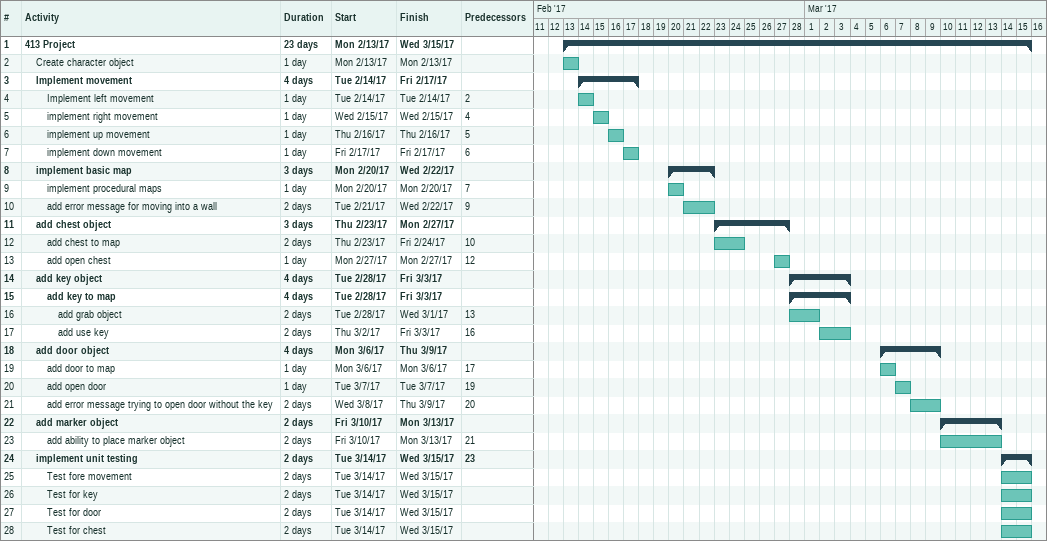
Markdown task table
| ID | Level | Task | Duration | Start | Finish | Predecessors |
|---|---|---|---|---|---|---|
| 1 | 1 | **413 Project** | 23d | 2017-02-13 | 2017-03-15 |  |
| 2 | 2 | Create character object | 1d | 2017-02-13 | 2017-02-13 |  |
| 3 | 2 | **Implement movement** | 4d | 2017-02-14 | 2017-02-17 |  |
| 4 | 3 | Implement left movement | 1d | 2017-02-14 | 2017-02-14 | 2 |
| 5 | 3 | implement right movement | 1d | 2017-02-15 | 2017-02-15 | 4 |
| 6 | 3 | implement up movement | 1d | 2017-02-16 | 2017-02-16 | 5 |
| 7 | 3 | implement down movement | 1d | 2017-02-17 | 2017-02-17 | 6 |
| 8 | 2 | **implement basic map** | 3d | 2017-02-20 | 2017-02-22 |  |
| 9 | 3 | implement procedural maps | 1d | 2017-02-20 | 2017-02-20 | 7 |
| 10 | 3 | add error message for moving into a wall | 2d | 2017-02-21 | 2017-02-22 | 9 |
| 11 | 2 | **add chest object** | 3d | 2017-02-23 | 2017-02-27 |  |
| 12 | 3 | add chest to map | 2d | 2017-02-23 | 2017-02-24 | 10 |
| 13 | 3 | add open chest | 1d | 2017-02-27 | 2017-02-27 | 12 |
| 14 | 2 | **add key object** | 4d | 2017-02-28 | 2017-03-03 |  |
| 15 | 3 | **add key to map** | 4d | 2017-02-28 | 2017-03-03 |  |
| 16 | 4 | add grab object | 2d | 2017-02-28 | 2017-03-01 | 13 |
| 17 | 4 | add use key | 2d | 2017-03-02 | 2017-03-03 | 16 |
| 18 | 2 | **add door object** | 4d | 2017-03-06 | 2017-03-09 |  |
| 19 | 3 | add door to map | 1d | 2017-03-06 | 2017-03-06 | 17 |
| 20 | 3 | add open door | 1d | 2017-03-07 | 2017-03-07 | 19 |
| 21 | 3 | add error message trying to open door without the key | 2d | 2017-03-08 | 2017-03-09 | 20 |
| 22 | 2 | **add marker object** | 2d | 2017-03-10 | 2017-03-13 |  |
| 23 | 3 | add ability to place marker object | 2d | 2017-03-10 | 2017-03-13 | 21 |
| 24 | 2 | **implement unit testing** | 2d | 2017-03-14 | 2017-03-15 | 23 |
| 25 | 3 | Test fore movement | 2d | 2017-03-14 | 2017-03-15 |  |
| 26 | 3 | Test for key | 2d | 2017-03-14 | 2017-03-15 |  |
| 27 | 3 | Test for door | 2d | 2017-03-14 | 2017-03-15 |  |
| 28 | 3 | Test for chest | 2d | 2017-03-14 | 2017-03-15 |  |
